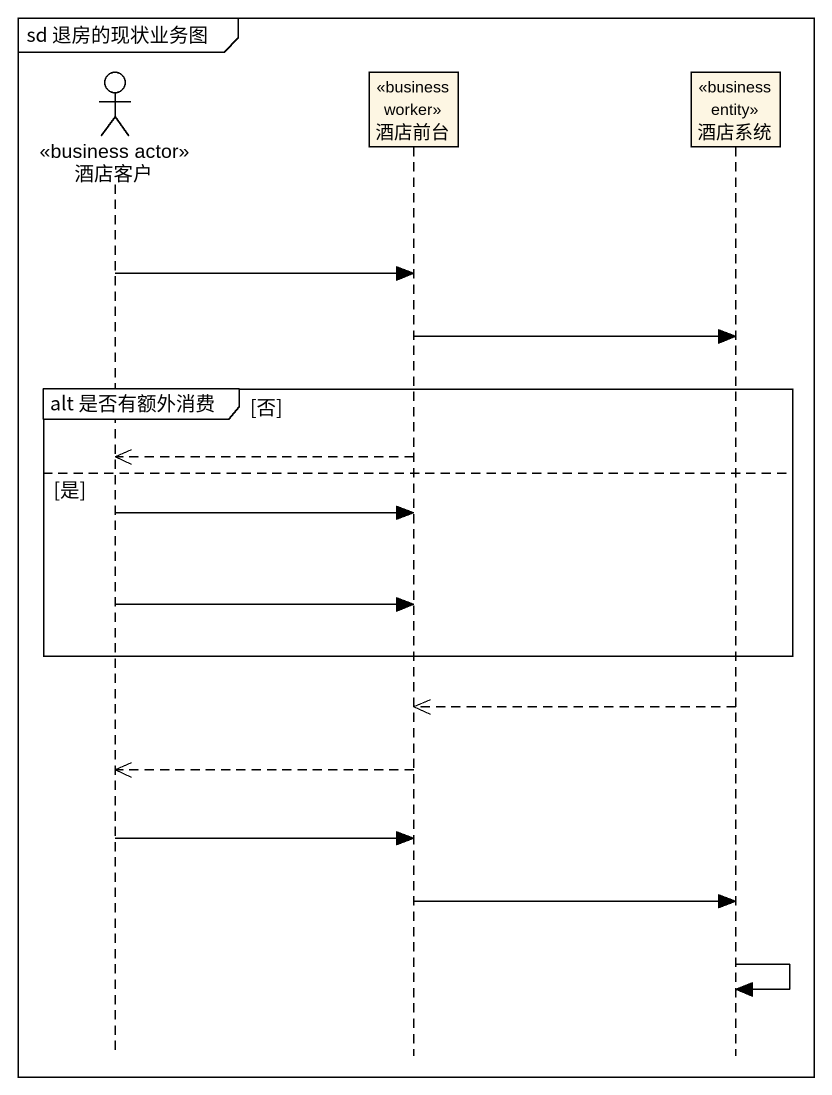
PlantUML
@startuml
mainframe sd 退房的现状业务图
hide footbox
actor 酒店客户 <<business actor>>
participant 酒店前台 <<business worker>>
participant 酒店系统 <<business entity>>

酒店客户 -> 酒店前台
酒店前台 -> 酒店系统
group alt 是否有额外消费 [否]
  酒店前台 -->> 酒店客户
else 是
  酒店客户 -> 酒店前台
  酒店客户 -> 酒店前台
end
酒店系统 -->> 酒店前台
酒店前台 -->> 酒店客户
酒店客户 -> 酒店前台
酒店前台 -> 酒店系统
酒店系统 -> 酒店系统
@enduml
